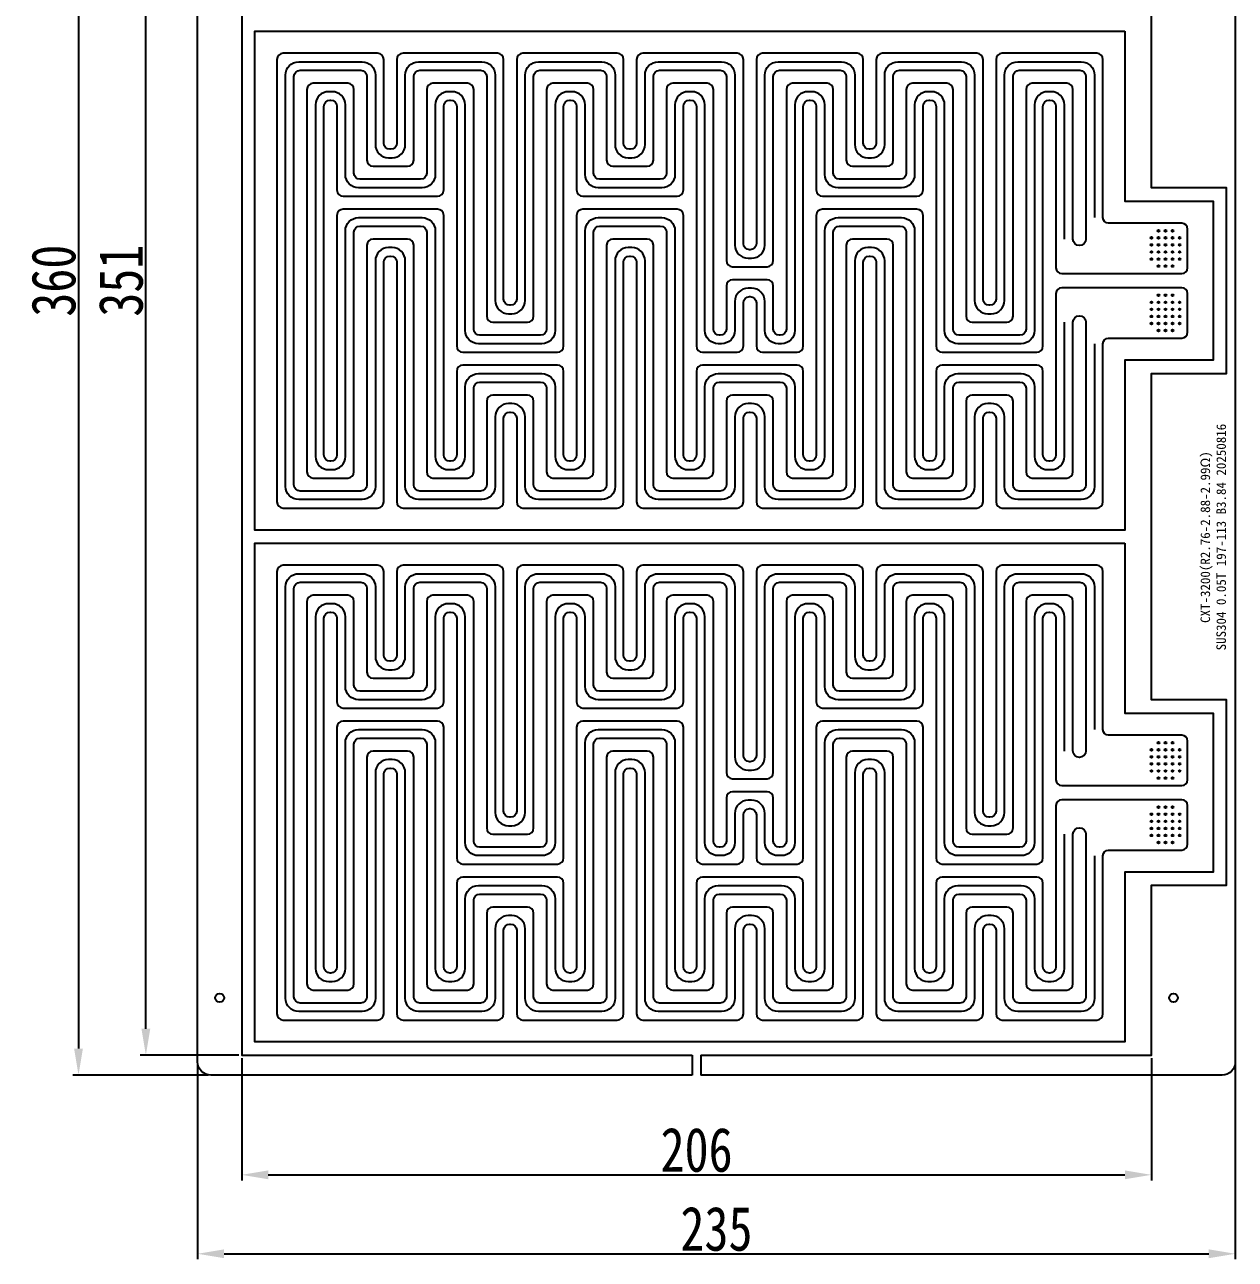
# Model space of a CAD drawing. Header units: millimetres. Extents: x 5689 to 14937, y -1241 to 772.
# Drawn here: x 14663.2 to 14937.4, y -856.6 to -576.9 of the extents above; entities that cross this region are included whole.
import ezdxf

# ---------------------------------------------------------------- set-up
doc = ezdxf.new("R2010")
doc.units = ezdxf.units.MM
doc.header["$LTSCALE"] = 3
for name, color, linetype in [('参照', 6, 'Continuous'), ('发热丝', 3, 'Continuous'), ('菲林', 30, 'Continuous')]:
    doc.layers.add(name, color=color, linetype=linetype)
doc.styles.get("Standard").update_dxf_attribs({"font": 'simsun.ttc', "width": 0.8})
doc.styles.add('工程字', font='simhei.ttf', dxfattribs={"width": 0.7, "height": 10})
doc.dimstyles.new('ISO-25', dxfattribs={"dimtxt": 10, "dimasz": 6, "dimexe": 1.25, "dimexo": 0.625, "dimtad": 1, "dimtoh": 1, "dimdec": 4, "dimtxsty": 'Standard', "dimcen": 2.5, "dimclrd": 256, "dimclre": 256, "dimclrt": 256, "dimadec": 0, "dimazin": 0, "dimtfac": 1, "dimtmove": 0, "dimatfit": 3, "dimfxl": 1, "dimarcsym": 0})

# ---------------------------------------------------------------- blocks, each defined once
blk = doc.blocks.new('*D16')
at = {"layer": 'Defpoints', "color": 0}
for p in [(14712.38, -810.37), (14918.38, -810.37), (14918.38, -837.47)]:
    blk.add_point(p, dxfattribs=at)
at = {"layer": '参照', "lineweight": -2}
for p, q in [((14712.38, -811), (14712.38, -838.72)), ((14918.38, -811), (14918.38, -838.72)), ((14718.38, -837.47), (14912.38, -837.47))]:
    blk.add_line(p, q, dxfattribs=at)
at = {"layer": '参照'}
for points in [[(14718.38, -836.47), (14718.38, -838.47), (14712.38, -837.47)], [(14912.38, -838.47), (14912.38, -836.47), (14918.38, -837.47)]]:
    blk.add_solid(points, dxfattribs=at)
at = {"layer": '参照', "insert": (14815.38, -831.85), "char_height": 10, "attachment_point": 5}
blk.add_mtext('206', dxfattribs=at)
blk = doc.blocks.new('*D17')
at = {"layer": 'Defpoints', "color": 0}
for p in [(14702.38, -811.87), (14937.38, -811.87), (14937.38, -855.36)]:
    blk.add_point(p, dxfattribs=at)
at = {"layer": '参照', "lineweight": -2}
for p, q in [((14702.38, -812.5), (14702.38, -856.61)), ((14937.38, -812.5), (14937.38, -856.61)), ((14708.38, -855.36), (14931.38, -855.36))]:
    blk.add_line(p, q, dxfattribs=at)
at = {"layer": '参照'}
for points in [[(14708.38, -854.36), (14708.38, -856.36), (14702.38, -855.36)], [(14931.38, -856.36), (14931.38, -854.36), (14937.38, -855.36)]]:
    blk.add_solid(points, dxfattribs=at)
at = {"layer": '参照', "insert": (14819.88, -849.74), "char_height": 10, "attachment_point": 5}
blk.add_mtext('235', dxfattribs=at)
blk = doc.blocks.new('*D18')
at = {"layer": 'Defpoints', "color": 0}
for p in [(14690.66, -459.37), (14712.38, -459.37), (14712.38, -810.37)]:
    blk.add_point(p, dxfattribs=at)
at = {"layer": '参照', "lineweight": -2}
for p, q in [((14711.75, -459.37), (14689.41, -459.37)), ((14690.66, -804.37), (14690.66, -465.37)), ((14711.75, -810.37), (14689.41, -810.37))]:
    blk.add_line(p, q, dxfattribs=at)
at = {"layer": '参照'}
for points in [[(14691.66, -465.37), (14689.66, -465.37), (14690.66, -459.37)], [(14689.66, -804.37), (14691.66, -804.37), (14690.66, -810.37)]]:
    blk.add_solid(points, dxfattribs=at)
at = {"layer": '参照', "insert": (14685.04, -634.87), "char_height": 10, "attachment_point": 5, "rotation": 90}
blk.add_mtext('351', dxfattribs=at)
blk = doc.blocks.new('*D19')
at = {"layer": 'Defpoints', "color": 0}
for p in [(14705.38, -454.87), (14675.41, -814.87), (14705.38, -814.87)]:
    blk.add_point(p, dxfattribs=at)
at = {"layer": '参照', "lineweight": -2}
for p, q in [((14704.75, -454.87), (14674.16, -454.87)), ((14675.41, -460.87), (14675.41, -808.87)), ((14704.75, -814.87), (14674.16, -814.87))]:
    blk.add_line(p, q, dxfattribs=at)
at = {"layer": '参照'}
for points in [[(14676.41, -460.87), (14674.41, -460.87), (14675.41, -454.87)], [(14674.41, -808.87), (14676.41, -808.87), (14675.41, -814.87)]]:
    blk.add_solid(points, dxfattribs=at)
at = {"layer": '参照', "insert": (14669.79, -634.87), "char_height": 10, "attachment_point": 5, "rotation": 90}
blk.add_mtext('360', dxfattribs=at)

msp = doc.modelspace()

# ---------------------------------------------------------------- linework, layer by layer
for points in [[(14912.37585, -578.37283), (14912.37585, -616.87283), (14932.37585, -616.87283), (14932.37585, -652.87283), (14912.37585, -652.87283), (14912.37585, -691.37283), (14715.37585, -691.37283), (14715.37585, -578.37283)], [(14912.37585, -694.37283), (14912.37585, -732.87283), (14932.37585, -732.87283), (14932.37585, -768.87283), (14912.37585, -768.87283), (14912.37585, -807.37283), (14715.37585, -807.37283), (14715.37585, -694.37283)]]:
    msp.add_lwpolyline(points, close=True)
at = {"layer": '参照'}
for points in [[(14905.47585, -649.17283), (14905.47585, -681.47283, -0.414213562), (14902.47585, -684.47283), (14888.1203, -684.47283, -0.414213562), (14885.1203, -681.47283), (14885.1203, -665.72172, 0.414213562), (14882.1203, -662.72172), (14881.33511, -662.72172, 0.414213562), (14878.33511, -665.72172), (14878.33511, -681.47283, -0.414213562), (14875.33511, -684.47283), (14860.97956, -684.47283, -0.414213562), (14857.97956, -681.47283), (14857.97956, -630.37949, 0.414213562), (14854.97956, -627.37949), (14854.19437, -627.37949, 0.414213562), (14851.19437, -630.37949), (14851.19437, -681.47283, -0.414213562), (14848.19437, -684.47283), (14833.83882, -684.47283, -0.414213562), (14830.83882, -681.47283), (14830.83882, -665.72172, 0.414213562), (14827.83882, -662.72172), (14827.05363, -662.72172, 0.414213562), (14824.05363, -665.72172), (14824.05363, -681.47283, -0.414213562), (14821.05363, -684.47283), (14806.69808, -684.47283, -0.414213562), (14803.69808, -681.47283), (14803.69808, -630.37949, 0.414213562), (14800.69808, -627.37949), (14799.91289, -627.37949, 0.414213562), (14796.91289, -630.37949), (14796.91289, -681.47283, -0.414213562), (14793.91289, -684.47283), (14779.55734, -684.47283, -0.414213562), (14776.55734, -681.47283), (14776.55734, -665.72172, 0.414213562), (14773.55734, -662.72172), (14772.77215, -662.72172, 0.414213562), (14769.77215, -665.72172), (14769.77215, -681.47283, -0.414213562), (14766.77215, -684.47283), (14752.41659, -684.47283, -0.414213562), (14749.41659, -681.47283), (14749.41659, -630.37949, 0.414213562), (14746.41659, -627.37949), (14745.63141, -627.37949, 0.414213562), (14742.63141, -630.37949), (14742.63141, -681.47283, -0.414213562), (14739.63141, -684.47283), (14725.27585, -684.47283, -0.414213562), (14722.27585, -681.47283), (14722.27585, -588.27283, -0.414213562), (14725.27585, -585.27283), (14739.63141, -585.27283, -0.414213562), (14742.63141, -588.27283), (14742.63141, -604.02394, 0.414213562), (14745.63141, -607.02394), (14746.41659, -607.02394, 0.414213562), (14749.41659, -604.02394), (14749.41659, -588.27283, -0.414213562), (14752.41659, -585.27283), (14766.77215, -585.27283, -0.414213562), (14769.77215, -588.27283), (14769.77215, -639.36617, 0.414213562), (14772.77215, -642.36617), (14773.55734, -642.36617, 0.414213562), (14776.55734, -639.36617), (14776.55734, -588.27283, -0.414213562), (14779.55734, -585.27283), (14793.91289, -585.27283, -0.414213562), (14796.91289, -588.27283), (14796.91289, -604.02394, 0.414213562), (14799.91289, -607.02394), (14800.69808, -607.02394, 0.414213562), (14803.69808, -604.02394), (14803.69808, -588.27283, -0.414213562), (14806.69808, -585.27283), (14821.05363, -585.27283, -0.414213562), (14824.05363, -588.27283), (14824.05363, -626.79084, 0.414213562), (14827.05363, -629.79084), (14827.83882, -629.79084, 0.414213562), (14830.83882, -626.79084), (14830.83882, -588.27283, -0.414213562), (14833.83882, -585.27283), (14848.19437, -585.27283, -0.414213562), (14851.19437, -588.27283), (14851.19437, -604.02394, 0.414213562), (14854.19437, -607.02394), (14854.97956, -607.02394, 0.414213562), (14857.97956, -604.02394), (14857.97956, -588.27283, -0.414213562), (14860.97956, -585.27283), (14875.33511, -585.27283, -0.414213562), (14878.33511, -588.27283), (14878.33511, -639.36617, 0.414213562), (14881.33511, -642.36617), (14882.1203, -642.36617, 0.414213562), (14885.1203, -639.36617), (14885.1203, -588.27283, -0.414213562), (14888.1203, -585.27283), (14902.47585, -585.27283, -0.414213562), (14905.47585, -588.27283), (14905.47585, -620.57283)], [(14898.69067, -625.48243), (14898.69067, -595.05801, 0.414213562), (14895.69067, -592.05801), (14894.90548, -592.05801, 0.414213562), (14891.90548, -595.05801), (14891.90548, -646.15135, -0.414213562), (14888.90548, -649.15135), (14874.54993, -649.15135, -0.414213562), (14871.54993, -646.15135), (14871.54993, -595.05801, 0.414213562), (14868.54993, -592.05801), (14867.76474, -592.05801, 0.414213562), (14864.76474, -595.05801), (14864.76474, -610.80912, -0.414213562), (14861.76474, -613.80912), (14847.40919, -613.80912, -0.414213562), (14844.40919, -610.80912), (14844.40919, -595.05801, 0.414213562), (14841.40919, -592.05801), (14840.624, -592.05801, 0.414213562), (14837.624, -595.05801), (14837.624, -646.15135, -0.414213562), (14834.624, -649.15135), (14833.83882, -649.15135, -0.414213562), (14830.83882, -646.15135), (14830.83882, -639.57602, 0.414213562), (14827.83882, -636.57602), (14827.05363, -636.57602, 0.414213562), (14824.05363, -639.57602), (14824.05363, -646.15135, -0.414213562), (14821.05363, -649.15135), (14820.26845, -649.15135, -0.414213562), (14817.26845, -646.15135), (14817.26845, -595.05801, 0.414213562), (14814.26845, -592.05801), (14813.48326, -592.05801, 0.414213562), (14810.48326, -595.05801), (14810.48326, -610.80912, -0.414213562), (14807.48326, -613.80912), (14793.12771, -613.80912, -0.414213562), (14790.12771, -610.80912), (14790.12771, -595.05801, 0.414213562), (14787.12771, -592.05801), (14786.34252, -592.05801, 0.414213562), (14783.34252, -595.05801), (14783.34252, -646.15135, -0.414213562), (14780.34252, -649.15135), (14765.98697, -649.15135, -0.414213562), (14762.98697, -646.15135), (14762.98697, -595.05801, 0.414213562), (14759.98697, -592.05801), (14759.20178, -592.05801, 0.414213562), (14756.20178, -595.05801), (14756.20178, -610.80912, -0.414213562), (14753.20178, -613.80912), (14738.84622, -613.80912, -0.414213562), (14735.84622, -610.80912), (14735.84622, -595.05801, 0.414213562), (14732.84622, -592.05801), (14732.06104, -592.05801, 0.414213562), (14729.06104, -595.05801), (14729.06104, -674.68764, 0.414213562), (14732.06104, -677.68764), (14732.84622, -677.68764, 0.414213562), (14735.84622, -674.68764), (14735.84622, -623.59431, -0.414213562), (14738.84622, -620.59431), (14753.20178, -620.59431, -0.414213562), (14756.20178, -623.59431), (14756.20178, -674.68764, 0.414213562), (14759.20178, -677.68764), (14759.98697, -677.68764, 0.414213562), (14762.98697, -674.68764), (14762.98697, -658.93654, -0.414213562), (14765.98697, -655.93654), (14780.34252, -655.93654, -0.414213562), (14783.34252, -658.93654), (14783.34252, -674.68764, 0.414213562), (14786.34252, -677.68764), (14787.12771, -677.68764, 0.414213562), (14790.12771, -674.68764), (14790.12771, -623.59431, -0.414213562), (14793.12771, -620.59431), (14807.48326, -620.59431, -0.414213562), (14810.48326, -623.59431), (14810.48326, -674.68764, 0.414213562), (14813.48326, -677.68764), (14814.26845, -677.68764, 0.414213562), (14817.26845, -674.68764), (14817.26845, -658.93654, -0.414213562), (14820.26845, -655.93654), (14834.624, -655.93654, -0.414213562), (14837.624, -658.93654), (14837.624, -674.68764, 0.414213562), (14840.624, -677.68764), (14841.40919, -677.68764, 0.414213562), (14844.40919, -674.68764), (14844.40919, -623.59431, -0.414213562), (14847.40919, -620.59431), (14861.76474, -620.59431, -0.414213562), (14864.76474, -623.59431), (14864.76474, -674.68764, 0.414213562), (14867.76474, -677.68764), (14868.54993, -677.68764, 0.414213562), (14871.54993, -674.68764), (14871.54993, -658.93654, -0.414213562), (14874.54993, -655.93654), (14888.90548, -655.93654, -0.414213562), (14891.90548, -658.93654), (14891.90548, -674.68764, 0.414213562), (14894.90548, -677.68764), (14895.69067, -677.68764, 0.414213562), (14898.69067, -674.68764), (14898.69067, -644.26322)], [(14905.47585, -765.17283), (14905.47585, -797.47283, -0.414213562), (14902.47585, -800.47283), (14888.1203, -800.47283, -0.414213562), (14885.1203, -797.47283), (14885.1203, -781.72172, 0.414213562), (14882.1203, -778.72172), (14881.33511, -778.72172, 0.414213562), (14878.33511, -781.72172), (14878.33511, -797.47283, -0.414213562), (14875.33511, -800.47283), (14860.97956, -800.47283, -0.414213562), (14857.97956, -797.47283), (14857.97956, -746.37949, 0.414213562), (14854.97956, -743.37949), (14854.19437, -743.37949, 0.414213562), (14851.19437, -746.37949), (14851.19437, -797.47283, -0.414213562), (14848.19437, -800.47283), (14833.83882, -800.47283, -0.414213562), (14830.83882, -797.47283), (14830.83882, -781.72172, 0.414213562), (14827.83882, -778.72172), (14827.05363, -778.72172, 0.414213562), (14824.05363, -781.72172), (14824.05363, -797.47283, -0.414213562), (14821.05363, -800.47283), (14806.69808, -800.47283, -0.414213562), (14803.69808, -797.47283), (14803.69808, -746.37949, 0.414213562), (14800.69808, -743.37949), (14799.91289, -743.37949, 0.414213562), (14796.91289, -746.37949), (14796.91289, -797.47283, -0.414213562), (14793.91289, -800.47283), (14779.55734, -800.47283, -0.414213562), (14776.55734, -797.47283), (14776.55734, -781.72172, 0.414213562), (14773.55734, -778.72172), (14772.77215, -778.72172, 0.414213562), (14769.77215, -781.72172), (14769.77215, -797.47283, -0.414213562), (14766.77215, -800.47283), (14752.41659, -800.47283, -0.414213562), (14749.41659, -797.47283), (14749.41659, -746.37949, 0.414213562), (14746.41659, -743.37949), (14745.63141, -743.37949, 0.414213562), (14742.63141, -746.37949), (14742.63141, -797.47283, -0.414213562), (14739.63141, -800.47283), (14725.27585, -800.47283, -0.414213562), (14722.27585, -797.47283), (14722.27585, -704.27283, -0.414213562), (14725.27585, -701.27283), (14739.63141, -701.27283, -0.414213562), (14742.63141, -704.27283), (14742.63141, -720.02394, 0.414213562), (14745.63141, -723.02394), (14746.41659, -723.02394, 0.414213562), (14749.41659, -720.02394), (14749.41659, -704.27283, -0.414213562), (14752.41659, -701.27283), (14766.77215, -701.27283, -0.414213562), (14769.77215, -704.27283), (14769.77215, -755.36617, 0.414213562), (14772.77215, -758.36617), (14773.55734, -758.36617, 0.414213562), (14776.55734, -755.36617), (14776.55734, -704.27283, -0.414213562), (14779.55734, -701.27283), (14793.91289, -701.27283, -0.414213562), (14796.91289, -704.27283), (14796.91289, -720.02394, 0.414213562), (14799.91289, -723.02394), (14800.69808, -723.02394, 0.414213562), (14803.69808, -720.02394), (14803.69808, -704.27283, -0.414213562), (14806.69808, -701.27283), (14821.05363, -701.27283, -0.414213562), (14824.05363, -704.27283), (14824.05363, -742.79084, 0.414213562), (14827.05363, -745.79084), (14827.83882, -745.79084, 0.414213562), (14830.83882, -742.79084), (14830.83882, -704.27283, -0.414213562), (14833.83882, -701.27283), (14848.19437, -701.27283, -0.414213562), (14851.19437, -704.27283), (14851.19437, -720.02394, 0.414213562), (14854.19437, -723.02394), (14854.97956, -723.02394, 0.414213562), (14857.97956, -720.02394), (14857.97956, -704.27283, -0.414213562), (14860.97956, -701.27283), (14875.33511, -701.27283, -0.414213562), (14878.33511, -704.27283), (14878.33511, -755.36617, 0.414213562), (14881.33511, -758.36617), (14882.1203, -758.36617, 0.414213562), (14885.1203, -755.36617), (14885.1203, -704.27283, -0.414213562), (14888.1203, -701.27283), (14902.47585, -701.27283, -0.414213562), (14905.47585, -704.27283), (14905.47585, -736.57283)], [(14898.69067, -741.48243), (14898.69067, -711.05801, 0.414213562), (14895.69067, -708.05801), (14894.90548, -708.05801, 0.414213562), (14891.90548, -711.05801), (14891.90548, -762.15135, -0.414213562), (14888.90548, -765.15135), (14874.54993, -765.15135, -0.414213562), (14871.54993, -762.15135), (14871.54993, -711.05801, 0.414213562), (14868.54993, -708.05801), (14867.76474, -708.05801, 0.414213562), (14864.76474, -711.05801), (14864.76474, -726.80912, -0.414213562), (14861.76474, -729.80912), (14847.40919, -729.80912, -0.414213562), (14844.40919, -726.80912), (14844.40919, -711.05801, 0.414213562), (14841.40919, -708.05801), (14840.624, -708.05801, 0.414213562), (14837.624, -711.05801), (14837.624, -762.15135, -0.414213562), (14834.624, -765.15135), (14833.83882, -765.15135, -0.414213562), (14830.83882, -762.15135), (14830.83882, -755.57602, 0.414213562), (14827.83882, -752.57602), (14827.05363, -752.57602, 0.414213562), (14824.05363, -755.57602), (14824.05363, -762.15135, -0.414213562), (14821.05363, -765.15135), (14820.26845, -765.15135, -0.414213562), (14817.26845, -762.15135), (14817.26845, -711.05801, 0.414213562), (14814.26845, -708.05801), (14813.48326, -708.05801, 0.414213562), (14810.48326, -711.05801), (14810.48326, -726.80912, -0.414213562), (14807.48326, -729.80912), (14793.12771, -729.80912, -0.414213562), (14790.12771, -726.80912), (14790.12771, -711.05801, 0.414213562), (14787.12771, -708.05801), (14786.34252, -708.05801, 0.414213562), (14783.34252, -711.05801), (14783.34252, -762.15135, -0.414213562), (14780.34252, -765.15135), (14765.98697, -765.15135, -0.414213562), (14762.98697, -762.15135), (14762.98697, -711.05801, 0.414213562), (14759.98697, -708.05801), (14759.20178, -708.05801, 0.414213562), (14756.20178, -711.05801), (14756.20178, -726.80912, -0.414213562), (14753.20178, -729.80912), (14738.84622, -729.80912, -0.414213562), (14735.84622, -726.80912), (14735.84622, -711.05801, 0.414213562), (14732.84622, -708.05801), (14732.06104, -708.05801, 0.414213562), (14729.06104, -711.05801), (14729.06104, -790.68764, 0.414213562), (14732.06104, -793.68764), (14732.84622, -793.68764, 0.414213562), (14735.84622, -790.68764), (14735.84622, -739.59431, -0.414213562), (14738.84622, -736.59431), (14753.20178, -736.59431, -0.414213562), (14756.20178, -739.59431), (14756.20178, -790.68764, 0.414213562), (14759.20178, -793.68764), (14759.98697, -793.68764, 0.414213562), (14762.98697, -790.68764), (14762.98697, -774.93654, -0.414213562), (14765.98697, -771.93654), (14780.34252, -771.93654, -0.414213562), (14783.34252, -774.93654), (14783.34252, -790.68764, 0.414213562), (14786.34252, -793.68764), (14787.12771, -793.68764, 0.414213562), (14790.12771, -790.68764), (14790.12771, -739.59431, -0.414213562), (14793.12771, -736.59431), (14807.48326, -736.59431, -0.414213562), (14810.48326, -739.59431), (14810.48326, -790.68764, 0.414213562), (14813.48326, -793.68764), (14814.26845, -793.68764, 0.414213562), (14817.26845, -790.68764), (14817.26845, -774.93654, -0.414213562), (14820.26845, -771.93654), (14834.624, -771.93654, -0.414213562), (14837.624, -774.93654), (14837.624, -790.68764, 0.414213562), (14840.624, -793.68764), (14841.40919, -793.68764, 0.414213562), (14844.40919, -790.68764), (14844.40919, -739.59431, -0.414213562), (14847.40919, -736.59431), (14861.76474, -736.59431, -0.414213562), (14864.76474, -739.59431), (14864.76474, -790.68764, 0.414213562), (14867.76474, -793.68764), (14868.54993, -793.68764, 0.414213562), (14871.54993, -790.68764), (14871.54993, -774.93654, -0.414213562), (14874.54993, -771.93654), (14888.90548, -771.93654, -0.414213562), (14891.90548, -774.93654), (14891.90548, -790.68764, 0.414213562), (14894.90548, -793.68764), (14895.69067, -793.68764, 0.414213562), (14898.69067, -790.68764), (14898.69067, -760.26322)]]:
    msp.add_lwpolyline(points, format="xyb", dxfattribs=at)
at = {"layer": '发热丝'}
for points in [[(14907.39434, -620.57283), (14907.39434, -584.75434, 0.414213562), (14905.99434, -583.35434), (14884.60181, -583.35434, 0.414213562), (14883.20181, -584.75434), (14883.20181, -639.04768, -0.414213562), (14881.80181, -640.44768), (14881.6536, -640.44768, -0.414213562), (14880.2536, -639.04768), (14880.2536, -584.75434, 0.414213562), (14878.8536, -583.35434), (14857.46107, -583.35434, 0.414213562), (14856.06107, -584.75434), (14856.06107, -603.70545, -0.414213562), (14854.66107, -605.10545), (14854.51286, -605.10545, -0.414213562), (14853.11286, -603.70545), (14853.11286, -584.75434, 0.414213562), (14851.71286, -583.35434), (14830.32033, -583.35434, 0.414213562), (14828.92033, -584.75434), (14828.92033, -626.47235, -0.414213562), (14827.52033, -627.87235), (14827.37212, -627.87235, -0.414213562), (14825.97212, -626.47235), (14825.97212, -584.75434, 0.414213562), (14824.57212, -583.35434), (14803.17959, -583.35434, 0.414213562), (14801.77959, -584.75434), (14801.77959, -603.70545, -0.414213562), (14800.37959, -605.10545), (14800.23138, -605.10545, -0.414213562), (14798.83138, -603.70545), (14798.83138, -584.75434, 0.414213562), (14797.43138, -583.35434), (14776.03885, -583.35434, 0.414213562), (14774.63885, -584.75434), (14774.63885, -639.04768, -0.414213562), (14773.23885, -640.44768), (14773.09064, -640.44768, -0.414213562), (14771.69064, -639.04768), (14771.69064, -584.75434, 0.414213562), (14770.29064, -583.35434), (14748.89811, -583.35434, 0.414213562), (14747.49811, -584.75434), (14747.49811, -603.70545, -0.414213562), (14746.09811, -605.10545), (14745.9499, -605.10545, -0.414213562), (14744.5499, -603.70545), (14744.5499, -584.75434, 0.414213562), (14743.1499, -583.35434), (14721.75736, -583.35434, 0.414213562), (14720.35736, -584.75434), (14720.35736, -684.99132, 0.414213562), (14721.75736, -686.39132), (14743.1499, -686.39132, 0.414213562), (14744.5499, -684.99132), (14744.5499, -630.69798, -0.414213562), (14745.9499, -629.29798), (14746.09811, -629.29798, -0.414213562), (14747.49811, -630.69798), (14747.49811, -684.99132, 0.414213562), (14748.89811, -686.39132), (14770.29064, -686.39132, 0.414213562), (14771.69064, -684.99132), (14771.69064, -666.04021, -0.414213562), (14773.09064, -664.64021), (14773.23885, -664.64021, -0.414213562), (14774.63885, -666.04021), (14774.63885, -684.99132, 0.414213562), (14776.03885, -686.39132), (14797.43138, -686.39132, 0.414213562), (14798.83138, -684.99132), (14798.83138, -630.69798, -0.414213562), (14800.23138, -629.29798), (14800.37959, -629.29798, -0.414213562), (14801.77959, -630.69798), (14801.77959, -684.99132, 0.414213562), (14803.17959, -686.39132), (14824.57212, -686.39132, 0.414213562), (14825.97212, -684.99132), (14825.97212, -666.04021, -0.414213562), (14827.37212, -664.64021), (14827.52033, -664.64021, -0.414213562), (14828.92033, -666.04021), (14828.92033, -684.99132, 0.414213562), (14830.32033, -686.39132), (14851.71286, -686.39132, 0.414213562), (14853.11286, -684.99132), (14853.11286, -630.69798, -0.414213562), (14854.51286, -629.29798), (14854.66107, -629.29798, -0.414213562), (14856.06107, -630.69798), (14856.06107, -684.99132, 0.414213562), (14857.46107, -686.39132), (14878.8536, -686.39132, 0.414213562), (14880.2536, -684.99132), (14880.2536, -666.04021, -0.414213562), (14881.6536, -664.64021), (14881.80181, -664.64021, -0.414213562), (14883.20181, -666.04021), (14883.20181, -684.99132, 0.414213562), (14884.60181, -686.39132), (14905.99434, -686.39132, 0.414213562), (14907.39434, -684.99132), (14907.39434, -649.17283, -0.414213562), (14908.69434, -647.87283), (14925.27585, -647.87283, 0.414213562), (14926.57585, -646.57283), (14926.57585, -637.77283, 0.414213562), (14925.27585, -636.47283), (14898.07218, -636.47283, 0.414213562), (14896.77218, -637.77283), (14896.77218, -674.36915, -0.414213562), (14895.37218, -675.76915), (14895.22397, -675.76915, -0.414213562), (14893.82397, -674.36915), (14893.82397, -655.41805, 0.414213562), (14892.42397, -654.01805), (14871.03144, -654.01805, 0.414213562), (14869.63144, -655.41805), (14869.63144, -674.36915, -0.414213562), (14868.23144, -675.76915), (14868.08323, -675.76915, -0.414213562), (14866.68323, -674.36915), (14866.68323, -620.07582, 0.414213562), (14865.28323, -618.67582), (14843.8907, -618.67582, 0.414213562), (14842.4907, -620.07582), (14842.4907, -674.36915, -0.414213562), (14841.0907, -675.76915), (14840.94249, -675.76915, -0.414213562), (14839.54249, -674.36915), (14839.54249, -655.41805, 0.414213562), (14838.14249, -654.01805), (14816.74996, -654.01805, 0.414213562), (14815.34996, -655.41805), (14815.34996, -674.36915, -0.414213562), (14813.94996, -675.76915), (14813.80175, -675.76915, -0.414213562), (14812.40175, -674.36915), (14812.40175, -620.07582, 0.414213562), (14811.00175, -618.67582), (14789.60922, -618.67582, 0.414213562), (14788.20922, -620.07582), (14788.20922, -674.36915, -0.414213562), (14786.80922, -675.76915), (14786.66101, -675.76915, -0.414213562), (14785.26101, -674.36915), (14785.26101, -655.41805, 0.414213562), (14783.86101, -654.01805), (14762.46848, -654.01805, 0.414213562), (14761.06848, -655.41805), (14761.06848, -674.36915, -0.414213562), (14759.66848, -675.76915), (14759.52027, -675.76915, -0.414213562), (14758.12027, -674.36915), (14758.12027, -620.07582, 0.414213562), (14756.72027, -618.67582), (14735.32773, -618.67582, 0.414213562), (14733.92773, -620.07582), (14733.92773, -674.36915, -0.414213562), (14732.52773, -675.76915), (14732.37953, -675.76915, -0.414213562), (14730.97953, -674.36915), (14730.97953, -595.3765, -0.414213562), (14732.37953, -593.9765), (14732.52773, -593.9765, -0.414213562), (14733.92773, -595.3765), (14733.92773, -614.32761, 0.414213562), (14735.32773, -615.72761), (14756.72027, -615.72761, 0.414213562), (14758.12027, -614.32761), (14758.12027, -595.3765, -0.414213562), (14759.52027, -593.9765), (14759.66848, -593.9765, -0.414213562), (14761.06848, -595.3765), (14761.06848, -649.66984, 0.414213562), (14762.46848, -651.06984), (14783.86101, -651.06984, 0.414213562), (14785.26101, -649.66984), (14785.26101, -595.3765, -0.414213562), (14786.66101, -593.9765), (14786.80922, -593.9765, -0.414213562), (14788.20922, -595.3765), (14788.20922, -614.32761, 0.414213562), (14789.60922, -615.72761), (14811.00175, -615.72761, 0.414213562), (14812.40175, -614.32761), (14812.40175, -595.3765, -0.414213562), (14813.80175, -593.9765), (14813.94996, -593.9765, -0.414213562), (14815.34996, -595.3765), (14815.34996, -649.66984, 0.414213562), (14816.74996, -651.06984), (14824.57212, -651.06984, 0.414213562), (14825.97212, -649.66984), (14825.97212, -639.89451, -0.414213562), (14827.37212, -638.49451), (14827.52033, -638.49451, -0.414213562), (14828.92033, -639.89451), (14828.92033, -649.66984, 0.414213562), (14830.32033, -651.06984), (14838.14249, -651.06984, 0.414213562), (14839.54249, -649.66984), (14839.54249, -595.3765, -0.414213562), (14840.94249, -593.9765), (14841.0907, -593.9765, -0.414213562), (14842.4907, -595.3765), (14842.4907, -614.32761, 0.414213562), (14843.8907, -615.72761), (14865.28323, -615.72761, 0.414213562), (14866.68323, -614.32761), (14866.68323, -595.3765, -0.414213562), (14868.08323, -593.9765), (14868.23144, -593.9765, -0.414213562), (14869.63144, -595.3765), (14869.63144, -649.66984, 0.414213562), (14871.03144, -651.06984), (14892.42397, -651.06984, 0.414213562), (14893.82397, -649.66984), (14893.82397, -595.3765, -0.414213562), (14895.22397, -593.9765), (14895.37218, -593.9765, -0.414213562), (14896.77218, -595.3765), (14896.77218, -631.97283, 0.414213562), (14898.07218, -633.27283), (14925.27585, -633.27283, 0.414213562), (14926.57585, -631.97283), (14926.57585, -623.17283, 0.414213562), (14925.27585, -621.87283), (14908.69434, -621.87283, -0.414213562)], [(14903.55736, -644.30732), (14903.55736, -681.15434, -0.414213562), (14902.15736, -682.55434), (14888.43879, -682.55434, -0.414213562), (14887.03879, -681.15434), (14887.03879, -662.20323, 0.414213562), (14885.63879, -660.80323), (14877.81662, -660.80323, 0.414213562), (14876.41662, -662.20323), (14876.41662, -681.15434, -0.414213562), (14875.01662, -682.55434), (14861.29805, -682.55434, -0.414213562), (14859.89805, -681.15434), (14859.89805, -626.861, 0.414213562), (14858.49805, -625.461), (14850.67588, -625.461, 0.414213562), (14849.27588, -626.861), (14849.27588, -681.15434, -0.414213562), (14847.87588, -682.55434), (14834.15731, -682.55434, -0.414213562), (14832.75731, -681.15434), (14832.75731, -662.20323, 0.414213562), (14831.35731, -660.80323), (14823.53514, -660.80323, 0.414213562), (14822.13514, -662.20323), (14822.13514, -681.15434, -0.414213562), (14820.73514, -682.55434), (14807.01657, -682.55434, -0.414213562), (14805.61657, -681.15434), (14805.61657, -626.861, 0.414213562), (14804.21657, -625.461), (14796.3944, -625.461, 0.414213562), (14794.9944, -626.861), (14794.9944, -681.15434, -0.414213562), (14793.5944, -682.55434), (14779.87583, -682.55434, -0.414213562), (14778.47583, -681.15434), (14778.47583, -662.20323, 0.414213562), (14777.07583, -660.80323), (14769.25366, -660.80323, 0.414213562), (14767.85366, -662.20323), (14767.85366, -681.15434, -0.414213562), (14766.45366, -682.55434), (14752.73508, -682.55434, -0.414213562), (14751.33508, -681.15434), (14751.33508, -626.861, 0.414213562), (14749.93508, -625.461), (14742.11292, -625.461, 0.414213562), (14740.71292, -626.861), (14740.71292, -681.15434, -0.414213562), (14739.31292, -682.55434), (14725.59434, -682.55434, -0.414213562), (14724.19434, -681.15434), (14724.19434, -588.59132, -0.414213562), (14725.59434, -587.19132), (14739.31292, -587.19132, -0.414213562), (14740.71292, -588.59132), (14740.71292, -607.54243, 0.414213562), (14742.11292, -608.94243), (14749.93508, -608.94243, 0.414213562), (14751.33508, -607.54243), (14751.33508, -588.59132, -0.414213562), (14752.73508, -587.19132), (14766.45366, -587.19132, -0.414213562), (14767.85366, -588.59132), (14767.85366, -642.88466, 0.414213562), (14769.25366, -644.28466), (14777.07583, -644.28466, 0.414213562), (14778.47583, -642.88466), (14778.47583, -588.59132, -0.414213562), (14779.87583, -587.19132), (14793.5944, -587.19132, -0.414213562), (14794.9944, -588.59132), (14794.9944, -607.54243, 0.414213562), (14796.3944, -608.94243), (14804.21657, -608.94243, 0.414213562), (14805.61657, -607.54243), (14805.61657, -588.59132, -0.414213562), (14807.01657, -587.19132), (14820.73514, -587.19132, -0.414213562), (14822.13514, -588.59132), (14822.13514, -630.30933, 0.414213562), (14823.53514, -631.70933), (14831.35731, -631.70933, 0.414213562), (14832.75731, -630.30933), (14832.75731, -588.59132, -0.414213562), (14834.15731, -587.19132), (14847.87588, -587.19132, -0.414213562), (14849.27588, -588.59132), (14849.27588, -607.54243, 0.414213562), (14850.67588, -608.94243), (14858.49805, -608.94243, 0.414213562), (14859.89805, -607.54243), (14859.89805, -588.59132, -0.414213562), (14861.29805, -587.19132), (14875.01662, -587.19132, -0.414213562), (14876.41662, -588.59132), (14876.41662, -642.88466, 0.414213562), (14877.81662, -644.28466), (14885.63879, -644.28466, 0.414213562), (14887.03879, -642.88466), (14887.03879, -588.59132, -0.414213562), (14888.43879, -587.19132), (14902.15736, -587.19132, -0.414213562), (14903.55736, -588.59132), (14903.55736, -625.43834, -1), (14900.60916, -625.43834), (14900.60916, -591.53953, 0.414213562), (14899.20916, -590.13953), (14891.38699, -590.13953, 0.414213562), (14889.98699, -591.53953), (14889.98699, -645.83286, -0.414213562), (14888.58699, -647.23286), (14874.86842, -647.23286, -0.414213562), (14873.46842, -645.83286), (14873.46842, -591.53953, 0.414213562), (14872.06842, -590.13953), (14864.24625, -590.13953, 0.414213562), (14862.84625, -591.53953), (14862.84625, -610.49063, -0.414213562), (14861.44625, -611.89063), (14847.72768, -611.89063, -0.414213562), (14846.32768, -610.49063), (14846.32768, -591.53953, 0.414213562), (14844.92768, -590.13953), (14837.10551, -590.13953, 0.414213562), (14835.70551, -591.53953), (14835.70551, -645.83286, -0.414213562), (14834.30551, -647.23286), (14834.15731, -647.23286, -0.414213562), (14832.75731, -645.83286), (14832.75731, -636.05753, 0.414213562), (14831.35731, -634.65753), (14823.53514, -634.65753, 0.414213562), (14822.13514, -636.05753), (14822.13514, -645.83286, -0.414213562), (14820.73514, -647.23286), (14820.58694, -647.23286, -0.414213562), (14819.18694, -645.83286), (14819.18694, -591.53953, 0.414213562), (14817.78694, -590.13953), (14809.96477, -590.13953, 0.414213562), (14808.56477, -591.53953), (14808.56477, -610.49063, -0.414213562), (14807.16477, -611.89063), (14793.4462, -611.89063, -0.414213562), (14792.0462, -610.49063), (14792.0462, -591.53953, 0.414213562), (14790.6462, -590.13953), (14782.82403, -590.13953, 0.414213562), (14781.42403, -591.53953), (14781.42403, -645.83286, -0.414213562), (14780.02403, -647.23286), (14766.30545, -647.23286, -0.414213562), (14764.90545, -645.83286), (14764.90545, -591.53953, 0.414213562), (14763.50545, -590.13953), (14755.68329, -590.13953, 0.414213562), (14754.28329, -591.53953), (14754.28329, -610.49063, -0.414213562), (14752.88329, -611.89063), (14739.16471, -611.89063, -0.414213562), (14737.76471, -610.49063), (14737.76471, -591.53953, 0.414213562), (14736.36471, -590.13953), (14728.54255, -590.13953, 0.414213562), (14727.14255, -591.53953), (14727.14255, -678.20613, 0.414213562), (14728.54255, -679.60613), (14736.36471, -679.60613, 0.414213562), (14737.76471, -678.20613), (14737.76471, -623.9128, -0.414213562), (14739.16471, -622.5128), (14752.88329, -622.5128, -0.414213562), (14754.28329, -623.9128), (14754.28329, -678.20613, 0.414213562), (14755.68329, -679.60613), (14763.50545, -679.60613, 0.414213562), (14764.90545, -678.20613), (14764.90545, -659.25503, -0.414213562), (14766.30545, -657.85503), (14780.02403, -657.85503, -0.414213562), (14781.42403, -659.25503), (14781.42403, -678.20613, 0.414213562), (14782.82403, -679.60613), (14790.6462, -679.60613, 0.414213562), (14792.0462, -678.20613), (14792.0462, -623.9128, -0.414213562), (14793.4462, -622.5128), (14807.16477, -622.5128, -0.414213562), (14808.56477, -623.9128), (14808.56477, -678.20613, 0.414213562), (14809.96477, -679.60613), (14817.78694, -679.60613, 0.414213562), (14819.18694, -678.20613), (14819.18694, -659.25503, -0.414213562), (14820.58694, -657.85503), (14834.30551, -657.85503, -0.414213562), (14835.70551, -659.25503), (14835.70551, -678.20613, 0.414213562), (14837.10551, -679.60613), (14844.92768, -679.60613, 0.414213562), (14846.32768, -678.20613), (14846.32768, -623.9128, -0.414213562), (14847.72768, -622.5128), (14861.44625, -622.5128, -0.414213562), (14862.84625, -623.9128), (14862.84625, -678.20613, 0.414213562), (14864.24625, -679.60613), (14872.06842, -679.60613, 0.414213562), (14873.46842, -678.20613), (14873.46842, -659.25503, -0.414213562), (14874.86842, -657.85503), (14888.58699, -657.85503, -0.414213562), (14889.98699, -659.25503), (14889.98699, -678.20613, 0.414213562), (14891.38699, -679.60613), (14899.20916, -679.60613, 0.414213562), (14900.60916, -678.20613), (14900.60916, -644.30732, -1)], [(14907.39434, -736.57283), (14907.39434, -700.75434, 0.414213562), (14905.99434, -699.35434), (14884.60181, -699.35434, 0.414213562), (14883.20181, -700.75434), (14883.20181, -755.04768, -0.414213562), (14881.80181, -756.44768), (14881.6536, -756.44768, -0.414213562), (14880.2536, -755.04768), (14880.2536, -700.75434, 0.414213562), (14878.8536, -699.35434), (14857.46107, -699.35434, 0.414213562), (14856.06107, -700.75434), (14856.06107, -719.70545, -0.414213562), (14854.66107, -721.10545), (14854.51286, -721.10545, -0.414213562), (14853.11286, -719.70545), (14853.11286, -700.75434, 0.414213562), (14851.71286, -699.35434), (14830.32033, -699.35434, 0.414213562), (14828.92033, -700.75434), (14828.92033, -742.47235, -0.414213562), (14827.52033, -743.87235), (14827.37212, -743.87235, -0.414213562), (14825.97212, -742.47235), (14825.97212, -700.75434, 0.414213562), (14824.57212, -699.35434), (14803.17959, -699.35434, 0.414213562), (14801.77959, -700.75434), (14801.77959, -719.70545, -0.414213562), (14800.37959, -721.10545), (14800.23138, -721.10545, -0.414213562), (14798.83138, -719.70545), (14798.83138, -700.75434, 0.414213562), (14797.43138, -699.35434), (14776.03885, -699.35434, 0.414213562), (14774.63885, -700.75434), (14774.63885, -755.04768, -0.414213562), (14773.23885, -756.44768), (14773.09064, -756.44768, -0.414213562), (14771.69064, -755.04768), (14771.69064, -700.75434, 0.414213562), (14770.29064, -699.35434), (14748.89811, -699.35434, 0.414213562), (14747.49811, -700.75434), (14747.49811, -719.70545, -0.414213562), (14746.09811, -721.10545), (14745.9499, -721.10545, -0.414213562), (14744.5499, -719.70545), (14744.5499, -700.75434, 0.414213562), (14743.1499, -699.35434), (14721.75736, -699.35434, 0.414213562), (14720.35736, -700.75434), (14720.35736, -800.99132, 0.414213562), (14721.75736, -802.39132), (14743.1499, -802.39132, 0.414213562), (14744.5499, -800.99132), (14744.5499, -746.69798, -0.414213562), (14745.9499, -745.29798), (14746.09811, -745.29798, -0.414213562), (14747.49811, -746.69798), (14747.49811, -800.99132, 0.414213562), (14748.89811, -802.39132), (14770.29064, -802.39132, 0.414213562), (14771.69064, -800.99132), (14771.69064, -782.04021, -0.414213562), (14773.09064, -780.64021), (14773.23885, -780.64021, -0.414213562), (14774.63885, -782.04021), (14774.63885, -800.99132, 0.414213562), (14776.03885, -802.39132), (14797.43138, -802.39132, 0.414213562), (14798.83138, -800.99132), (14798.83138, -746.69798, -0.414213562), (14800.23138, -745.29798), (14800.37959, -745.29798, -0.414213562), (14801.77959, -746.69798), (14801.77959, -800.99132, 0.414213562), (14803.17959, -802.39132), (14824.57212, -802.39132, 0.414213562), (14825.97212, -800.99132), (14825.97212, -782.04021, -0.414213562), (14827.37212, -780.64021), (14827.52033, -780.64021, -0.414213562), (14828.92033, -782.04021), (14828.92033, -800.99132, 0.414213562), (14830.32033, -802.39132), (14851.71286, -802.39132, 0.414213562), (14853.11286, -800.99132), (14853.11286, -746.69798, -0.414213562), (14854.51286, -745.29798), (14854.66107, -745.29798, -0.414213562), (14856.06107, -746.69798), (14856.06107, -800.99132, 0.414213562), (14857.46107, -802.39132), (14878.8536, -802.39132, 0.414213562), (14880.2536, -800.99132), (14880.2536, -782.04021, -0.414213562), (14881.6536, -780.64021), (14881.80181, -780.64021, -0.414213562), (14883.20181, -782.04021), (14883.20181, -800.99132, 0.414213562), (14884.60181, -802.39132), (14905.99434, -802.39132, 0.414213562), (14907.39434, -800.99132), (14907.39434, -765.17283, -0.414213562), (14908.69434, -763.87283), (14925.27585, -763.87283, 0.414213562), (14926.57585, -762.57283), (14926.57585, -753.77283, 0.414213562), (14925.27585, -752.47283), (14898.07218, -752.47283, 0.414213562), (14896.77218, -753.77283), (14896.77218, -790.36915, -0.414213562), (14895.37218, -791.76915), (14895.22397, -791.76915, -0.414213562), (14893.82397, -790.36915), (14893.82397, -771.41805, 0.414213562), (14892.42397, -770.01805), (14871.03144, -770.01805, 0.414213562), (14869.63144, -771.41805), (14869.63144, -790.36915, -0.414213562), (14868.23144, -791.76915), (14868.08323, -791.76915, -0.414213562), (14866.68323, -790.36915), (14866.68323, -736.07582, 0.414213562), (14865.28323, -734.67582), (14843.8907, -734.67582, 0.414213562), (14842.4907, -736.07582), (14842.4907, -790.36915, -0.414213562), (14841.0907, -791.76915), (14840.94249, -791.76915, -0.414213562), (14839.54249, -790.36915), (14839.54249, -771.41805, 0.414213562), (14838.14249, -770.01805), (14816.74996, -770.01805, 0.414213562), (14815.34996, -771.41805), (14815.34996, -790.36915, -0.414213562), (14813.94996, -791.76915), (14813.80175, -791.76915, -0.414213562), (14812.40175, -790.36915), (14812.40175, -736.07582, 0.414213562), (14811.00175, -734.67582), (14789.60922, -734.67582, 0.414213562), (14788.20922, -736.07582), (14788.20922, -790.36915, -0.414213562), (14786.80922, -791.76915), (14786.66101, -791.76915, -0.414213562), (14785.26101, -790.36915), (14785.26101, -771.41805, 0.414213562), (14783.86101, -770.01805), (14762.46848, -770.01805, 0.414213562), (14761.06848, -771.41805), (14761.06848, -790.36915, -0.414213562), (14759.66848, -791.76915), (14759.52027, -791.76915, -0.414213562), (14758.12027, -790.36915), (14758.12027, -736.07582, 0.414213562), (14756.72027, -734.67582), (14735.32773, -734.67582, 0.414213562), (14733.92773, -736.07582), (14733.92773, -790.36915, -0.414213562), (14732.52773, -791.76915), (14732.37953, -791.76915, -0.414213562), (14730.97953, -790.36915), (14730.97953, -711.3765, -0.414213562), (14732.37953, -709.9765), (14732.52773, -709.9765, -0.414213562), (14733.92773, -711.3765), (14733.92773, -730.32761, 0.414213562), (14735.32773, -731.72761), (14756.72027, -731.72761, 0.414213562), (14758.12027, -730.32761), (14758.12027, -711.3765, -0.414213562), (14759.52027, -709.9765), (14759.66848, -709.9765, -0.414213562), (14761.06848, -711.3765), (14761.06848, -765.66984, 0.414213562), (14762.46848, -767.06984), (14783.86101, -767.06984, 0.414213562), (14785.26101, -765.66984), (14785.26101, -711.3765, -0.414213562), (14786.66101, -709.9765), (14786.80922, -709.9765, -0.414213562), (14788.20922, -711.3765), (14788.20922, -730.32761, 0.414213562), (14789.60922, -731.72761), (14811.00175, -731.72761, 0.414213562), (14812.40175, -730.32761), (14812.40175, -711.3765, -0.414213562), (14813.80175, -709.9765), (14813.94996, -709.9765, -0.414213562), (14815.34996, -711.3765), (14815.34996, -765.66984, 0.414213562), (14816.74996, -767.06984), (14824.57212, -767.06984, 0.414213562), (14825.97212, -765.66984), (14825.97212, -755.89451, -0.414213562), (14827.37212, -754.49451), (14827.52033, -754.49451, -0.414213562), (14828.92033, -755.89451), (14828.92033, -765.66984, 0.414213562), (14830.32033, -767.06984), (14838.14249, -767.06984, 0.414213562), (14839.54249, -765.66984), (14839.54249, -711.3765, -0.414213562), (14840.94249, -709.9765), (14841.0907, -709.9765, -0.414213562), (14842.4907, -711.3765), (14842.4907, -730.32761, 0.414213562), (14843.8907, -731.72761), (14865.28323, -731.72761, 0.414213562), (14866.68323, -730.32761), (14866.68323, -711.3765, -0.414213562), (14868.08323, -709.9765), (14868.23144, -709.9765, -0.414213562), (14869.63144, -711.3765), (14869.63144, -765.66984, 0.414213562), (14871.03144, -767.06984), (14892.42397, -767.06984, 0.414213562), (14893.82397, -765.66984), (14893.82397, -711.3765, -0.414213562), (14895.22397, -709.9765), (14895.37218, -709.9765, -0.414213562), (14896.77218, -711.3765), (14896.77218, -747.97283, 0.414213562), (14898.07218, -749.27283), (14925.27585, -749.27283, 0.414213562), (14926.57585, -747.97283), (14926.57585, -739.17283, 0.414213562), (14925.27585, -737.87283), (14908.69434, -737.87283, -0.414213562)], [(14903.55736, -760.30732), (14903.55736, -797.15434, -0.414213562), (14902.15736, -798.55434), (14888.43879, -798.55434, -0.414213562), (14887.03879, -797.15434), (14887.03879, -778.20323, 0.414213562), (14885.63879, -776.80323), (14877.81662, -776.80323, 0.414213562), (14876.41662, -778.20323), (14876.41662, -797.15434, -0.414213562), (14875.01662, -798.55434), (14861.29805, -798.55434, -0.414213562), (14859.89805, -797.15434), (14859.89805, -742.861, 0.414213562), (14858.49805, -741.461), (14850.67588, -741.461, 0.414213562), (14849.27588, -742.861), (14849.27588, -797.15434, -0.414213562), (14847.87588, -798.55434), (14834.15731, -798.55434, -0.414213562), (14832.75731, -797.15434), (14832.75731, -778.20323, 0.414213562), (14831.35731, -776.80323), (14823.53514, -776.80323, 0.414213562), (14822.13514, -778.20323), (14822.13514, -797.15434, -0.414213562), (14820.73514, -798.55434), (14807.01657, -798.55434, -0.414213562), (14805.61657, -797.15434), (14805.61657, -742.861, 0.414213562), (14804.21657, -741.461), (14796.3944, -741.461, 0.414213562), (14794.9944, -742.861), (14794.9944, -797.15434, -0.414213562), (14793.5944, -798.55434), (14779.87583, -798.55434, -0.414213562), (14778.47583, -797.15434), (14778.47583, -778.20323, 0.414213562), (14777.07583, -776.80323), (14769.25366, -776.80323, 0.414213562), (14767.85366, -778.20323), (14767.85366, -797.15434, -0.414213562), (14766.45366, -798.55434), (14752.73508, -798.55434, -0.414213562), (14751.33508, -797.15434), (14751.33508, -742.861, 0.414213562), (14749.93508, -741.461), (14742.11292, -741.461, 0.414213562), (14740.71292, -742.861), (14740.71292, -797.15434, -0.414213562), (14739.31292, -798.55434), (14725.59434, -798.55434, -0.414213562), (14724.19434, -797.15434), (14724.19434, -704.59132, -0.414213562), (14725.59434, -703.19132), (14739.31292, -703.19132, -0.414213562), (14740.71292, -704.59132), (14740.71292, -723.54243, 0.414213562), (14742.11292, -724.94243), (14749.93508, -724.94243, 0.414213562), (14751.33508, -723.54243), (14751.33508, -704.59132, -0.414213562), (14752.73508, -703.19132), (14766.45366, -703.19132, -0.414213562), (14767.85366, -704.59132), (14767.85366, -758.88466, 0.414213562), (14769.25366, -760.28466), (14777.07583, -760.28466, 0.414213562), (14778.47583, -758.88466), (14778.47583, -704.59132, -0.414213562), (14779.87583, -703.19132), (14793.5944, -703.19132, -0.414213562), (14794.9944, -704.59132), (14794.9944, -723.54243, 0.414213562), (14796.3944, -724.94243), (14804.21657, -724.94243, 0.414213562), (14805.61657, -723.54243), (14805.61657, -704.59132, -0.414213562), (14807.01657, -703.19132), (14820.73514, -703.19132, -0.414213562), (14822.13514, -704.59132), (14822.13514, -746.30933, 0.414213562), (14823.53514, -747.70933), (14831.35731, -747.70933, 0.414213562), (14832.75731, -746.30933), (14832.75731, -704.59132, -0.414213562), (14834.15731, -703.19132), (14847.87588, -703.19132, -0.414213562), (14849.27588, -704.59132), (14849.27588, -723.54243, 0.414213562), (14850.67588, -724.94243), (14858.49805, -724.94243, 0.414213562), (14859.89805, -723.54243), (14859.89805, -704.59132, -0.414213562), (14861.29805, -703.19132), (14875.01662, -703.19132, -0.414213562), (14876.41662, -704.59132), (14876.41662, -758.88466, 0.414213562), (14877.81662, -760.28466), (14885.63879, -760.28466, 0.414213562), (14887.03879, -758.88466), (14887.03879, -704.59132, -0.414213562), (14888.43879, -703.19132), (14902.15736, -703.19132, -0.414213562), (14903.55736, -704.59132), (14903.55736, -741.43834, -1), (14900.60916, -741.43834), (14900.60916, -707.53953, 0.414213562), (14899.20916, -706.13953), (14891.38699, -706.13953, 0.414213562), (14889.98699, -707.53953), (14889.98699, -761.83286, -0.414213562), (14888.58699, -763.23286), (14874.86842, -763.23286, -0.414213562), (14873.46842, -761.83286), (14873.46842, -707.53953, 0.414213562), (14872.06842, -706.13953), (14864.24625, -706.13953, 0.414213562), (14862.84625, -707.53953), (14862.84625, -726.49063, -0.414213562), (14861.44625, -727.89063), (14847.72768, -727.89063, -0.414213562), (14846.32768, -726.49063), (14846.32768, -707.53953, 0.414213562), (14844.92768, -706.13953), (14837.10551, -706.13953, 0.414213562), (14835.70551, -707.53953), (14835.70551, -761.83286, -0.414213562), (14834.30551, -763.23286), (14834.15731, -763.23286, -0.414213562), (14832.75731, -761.83286), (14832.75731, -752.05753, 0.414213562), (14831.35731, -750.65753), (14823.53514, -750.65753, 0.414213562), (14822.13514, -752.05753), (14822.13514, -761.83286, -0.414213562), (14820.73514, -763.23286), (14820.58694, -763.23286, -0.414213562), (14819.18694, -761.83286), (14819.18694, -707.53953, 0.414213562), (14817.78694, -706.13953), (14809.96477, -706.13953, 0.414213562), (14808.56477, -707.53953), (14808.56477, -726.49063, -0.414213562), (14807.16477, -727.89063), (14793.4462, -727.89063, -0.414213562), (14792.0462, -726.49063), (14792.0462, -707.53953, 0.414213562), (14790.6462, -706.13953), (14782.82403, -706.13953, 0.414213562), (14781.42403, -707.53953), (14781.42403, -761.83286, -0.414213562), (14780.02403, -763.23286), (14766.30545, -763.23286, -0.414213562), (14764.90545, -761.83286), (14764.90545, -707.53953, 0.414213562), (14763.50545, -706.13953), (14755.68329, -706.13953, 0.414213562), (14754.28329, -707.53953), (14754.28329, -726.49063, -0.414213562), (14752.88329, -727.89063), (14739.16471, -727.89063, -0.414213562), (14737.76471, -726.49063), (14737.76471, -707.53953, 0.414213562), (14736.36471, -706.13953), (14728.54255, -706.13953, 0.414213562), (14727.14255, -707.53953), (14727.14255, -794.20613, 0.414213562), (14728.54255, -795.60613), (14736.36471, -795.60613, 0.414213562), (14737.76471, -794.20613), (14737.76471, -739.9128, -0.414213562), (14739.16471, -738.5128), (14752.88329, -738.5128, -0.414213562), (14754.28329, -739.9128), (14754.28329, -794.20613, 0.414213562), (14755.68329, -795.60613), (14763.50545, -795.60613, 0.414213562), (14764.90545, -794.20613), (14764.90545, -775.25503, -0.414213562), (14766.30545, -773.85503), (14780.02403, -773.85503, -0.414213562), (14781.42403, -775.25503), (14781.42403, -794.20613, 0.414213562), (14782.82403, -795.60613), (14790.6462, -795.60613, 0.414213562), (14792.0462, -794.20613), (14792.0462, -739.9128, -0.414213562), (14793.4462, -738.5128), (14807.16477, -738.5128, -0.414213562), (14808.56477, -739.9128), (14808.56477, -794.20613, 0.414213562), (14809.96477, -795.60613), (14817.78694, -795.60613, 0.414213562), (14819.18694, -794.20613), (14819.18694, -775.25503, -0.414213562), (14820.58694, -773.85503), (14834.30551, -773.85503, -0.414213562), (14835.70551, -775.25503), (14835.70551, -794.20613, 0.414213562), (14837.10551, -795.60613), (14844.92768, -795.60613, 0.414213562), (14846.32768, -794.20613), (14846.32768, -739.9128, -0.414213562), (14847.72768, -738.5128), (14861.44625, -738.5128, -0.414213562), (14862.84625, -739.9128), (14862.84625, -794.20613, 0.414213562), (14864.24625, -795.60613), (14872.06842, -795.60613, 0.414213562), (14873.46842, -794.20613), (14873.46842, -775.25503, -0.414213562), (14874.86842, -773.85503), (14888.58699, -773.85503, -0.414213562), (14889.98699, -775.25503), (14889.98699, -794.20613, 0.414213562), (14891.38699, -795.60613), (14899.20916, -795.60613, 0.414213562), (14900.60916, -794.20613), (14900.60916, -760.30732, -1)]]:
    msp.add_lwpolyline(points, format="xyb", close=True, dxfattribs=at)
for centre in [(14919.97585, -623.57283), (14921.57585, -623.57283), (14923.17585, -623.57283), (14918.37585, -625.17283), (14918.37585, -626.77283), (14919.97585, -625.17283), (14919.97585, -626.77283), (14921.57585, -625.17283), (14921.57585, -626.77283), (14923.17585, -625.17283), (14923.17585, -626.77283), (14924.77585, -625.17283), (14924.77585, -626.77283), (14918.37585, -628.37283), (14919.97585, -628.37283), (14921.57585, -628.37283), (14923.17585, -628.37283), (14924.77585, -628.37283), (14918.37585, -629.97283), (14919.97585, -629.97283), (14919.97585, -631.57283), (14921.57585, -629.97283), (14921.57585, -631.57283), (14923.17585, -629.97283), (14923.17585, -631.57283), (14924.77585, -629.97283), (14918.37585, -639.77283), (14919.97585, -638.17283), (14919.97585, -639.77283), (14921.57585, -638.17283), (14921.57585, -639.77283), (14923.17585, -638.17283), (14923.17585, -639.77283), (14924.77585, -639.77283), (14918.37585, -641.37283), (14918.37585, -642.97283), (14919.97585, -641.37283), (14919.97585, -642.97283), (14921.57585, -641.37283), (14921.57585, -642.97283), (14923.17585, -641.37283), (14923.17585, -642.97283), (14924.77585, -641.37283), (14924.77585, -642.97283), (14918.37585, -644.57283), (14919.97585, -644.57283), (14919.97585, -646.17283), (14921.57585, -644.57283), (14921.57585, -646.17283), (14923.17585, -644.57283), (14923.17585, -646.17283), (14924.77585, -644.57283), (14918.37585, -741.17283), (14919.97585, -739.57283), (14919.97585, -741.17283), (14921.57585, -739.57283), (14921.57585, -741.17283), (14923.17585, -739.57283), (14923.17585, -741.17283), (14924.77585, -741.17283), (14918.37585, -742.77283), (14919.97585, -742.77283), (14921.57585, -742.77283), (14923.17585, -742.77283), (14924.77585, -742.77283), (14918.37585, -744.37283), (14918.37585, -745.97283), (14919.97585, -744.37283), (14919.97585, -745.97283), (14921.57585, -744.37283), (14921.57585, -745.97283), (14923.17585, -744.37283), (14923.17585, -745.97283), (14924.77585, -744.37283), (14924.77585, -745.97283), (14919.97585, -747.57283), (14921.57585, -747.57283), (14923.17585, -747.57283), (14919.97585, -754.17283), (14921.57585, -754.17283), (14923.17585, -754.17283), (14918.37585, -755.77283), (14918.37585, -757.37283), (14919.97585, -755.77283), (14919.97585, -757.37283), (14921.57585, -755.77283), (14921.57585, -757.37283), (14923.17585, -755.77283), (14923.17585, -757.37283), (14924.77585, -755.77283), (14924.77585, -757.37283), (14918.37585, -758.97283), (14918.37585, -760.57283), (14919.97585, -758.97283), (14919.97585, -760.57283), (14921.57585, -758.97283), (14921.57585, -760.57283), (14923.17585, -758.97283), (14923.17585, -760.57283), (14924.77585, -758.97283), (14924.77585, -760.57283), (14919.97585, -762.17283), (14921.57585, -762.17283), (14923.17585, -762.17283)]:
    msp.add_circle(centre, 0.2, dxfattribs=at)
at = {"layer": '菲林'}
for p, q in [((14814.37585, -810.37283), (14814.37585, -814.87283)), ((14816.37585, -810.37283), (14816.37585, -814.87283))]:
    msp.add_line(p, q, dxfattribs=at)
for points in [[(14814.37585, -814.87283), (14705.37585, -814.87283, -0.414213562), (14702.37585, -811.87283), (14702.37585, -457.87283, -0.414213562), (14705.37585, -454.87283), (14814.37585, -454.87283)], [(14816.37585, -454.87283), (14934.37585, -454.87283, -0.414213562), (14937.37585, -457.87283), (14937.37585, -811.87283, -0.414213562), (14934.37585, -814.87283), (14816.37585, -814.87283)]]:
    msp.add_lwpolyline(points, format="xyb", dxfattribs=at)
for points in [[(14814.37585, -459.37283), (14712.37585, -459.37283), (14712.37585, -810.37283), (14814.37585, -810.37283)], [(14816.37585, -810.37283), (14918.37585, -810.37283), (14918.37585, -771.87283), (14935.37585, -771.87283), (14935.37585, -729.87283), (14918.37585, -729.87283), (14918.37585, -655.87283), (14935.37585, -655.87283), (14935.37585, -613.87283), (14918.37585, -613.87283), (14918.37585, -539.87283), (14935.37585, -539.87283), (14935.37585, -497.87283), (14918.37585, -497.87283), (14918.37585, -459.37283), (14816.37585, -459.37283)]]:
    msp.add_lwpolyline(points, dxfattribs=at)
for centre in [(14707.37585, -797.37283), (14923.37585, -797.37283)]:
    msp.add_circle(centre, 1, dxfattribs=at)

# ---------------------------------------------------------------- texts
at = {"layer": '菲林', "insert": (14929.5032, -726.71579), "char_height": 2.15631, "attachment_point": 1, "rotation": 90, "style": '工程字'}
msp.add_mtext_dynamic_manual_height_columns('\\pxqc;{\\W1;CXT-3200(R2.76-2.88-2.99Ω)\\PSUS304 0.05T 197-113 B3.84 20250816}', width=67.4856531, gutter_width=35.9385, heights=[26.07603], dxfattribs=at)

# ---------------------------------------------------------------- dimensions: what is measured, and where the dimension line sits
at = {"layer": '参照'}
for base, p1, p2, picture, middle in [((14675.41206, -814.87283), (14705.37585, -454.87283), (14705.37585, -814.87283), '*D19', (14669.78706, -634.87283)), ((14690.66431, -459.37283), (14712.37585, -810.37283), (14712.37585, -459.37283), '*D18', (14685.03931, -634.87283))]:
    dim = msp.add_linear_dim(base=base, p1=p1, p2=p2, angle=90, dimstyle='ISO-25', dxfattribs=at)
    dim.commit()
    dim.dimension.update_dxf_attribs({"geometry": picture, "text_midpoint": middle})
for base, p1, p2, picture, middle in [((14918.37585, -837.47341), (14712.37585, -810.37283), (14918.37585, -810.37283), '*D16', (14815.37585, -831.84841)), ((14937.37585, -855.36221), (14702.37585, -811.87283), (14937.37585, -811.87283), '*D17', (14819.87585, -849.73721))]:
    dim = msp.add_linear_dim(base=base, p1=p1, p2=p2, dimstyle='ISO-25', dxfattribs=at)
    dim.commit()
    dim.dimension.update_dxf_attribs({"geometry": picture, "text_midpoint": middle})

doc.saveas('drawing.dxf')
